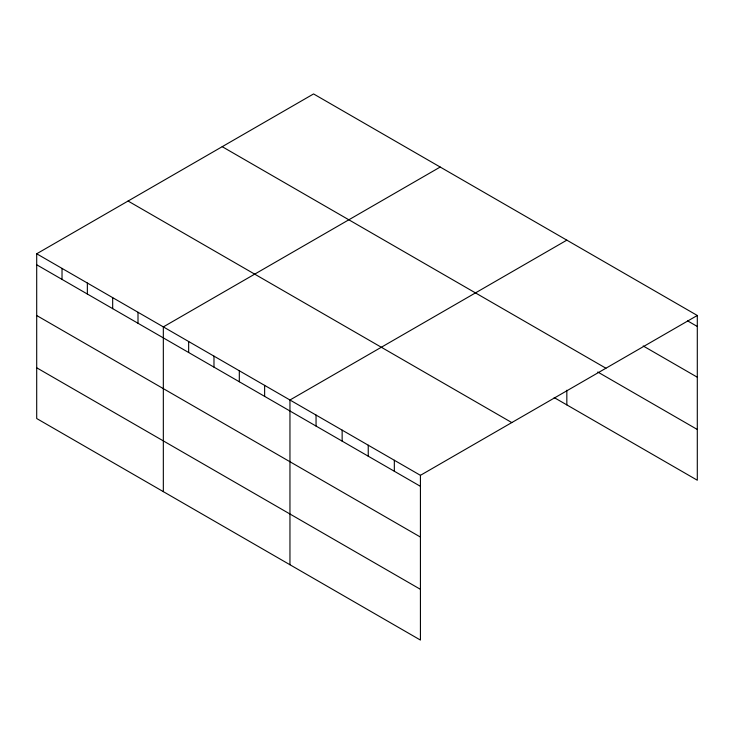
<?xml version="1.0" encoding="UTF-8"?>
<svg xmlns="http://www.w3.org/2000/svg" width="734" height="734" viewBox="0 0 734 734"><rect width="100%" height="100%" fill="white"/><g stroke="black" fill="none" stroke-linecap="round" stroke-linejoin="round"><path stroke-width="1.1" d="M36.7 253.781L420.426 475.329L420.426 640.066L36.7 418.527L36.7 253.781L313.574 93.934L697.3 315.473L697.3 480.219L554.17 397.58M440.207 167.04L163.333 326.896L163.333 491.633M566.831 240.156L289.958 400.002L289.958 564.74M420.426 475.329L697.3 315.473M687.639 320.896L697.3 326.474M643.177 345.962L697.3 377.212M222.209 146.681L605.935 368.229M597.76 372.01L697.3 429.482M128.065 201.033L511.791 422.573M36.7 264.781L420.426 486.321M36.7 315.519L420.426 537.059M36.7 367.789L420.426 589.329M566.831 390.231L566.831 404.893M394.332 460.264L394.332 471.256M368.239 445.199L368.239 456.199M342.145 430.133L342.145 441.134M316.051 415.068L316.051 426.069M264.635 385.378L264.635 396.378M239.312 370.762L239.312 381.753M213.979 356.137L213.979 367.138M188.656 341.512L188.656 352.513M138.001 312.271L138.001 323.272M112.678 297.646L112.678 308.647M87.355 283.03L87.355 294.022M62.023 268.405L62.023 279.406"/></g></svg>
